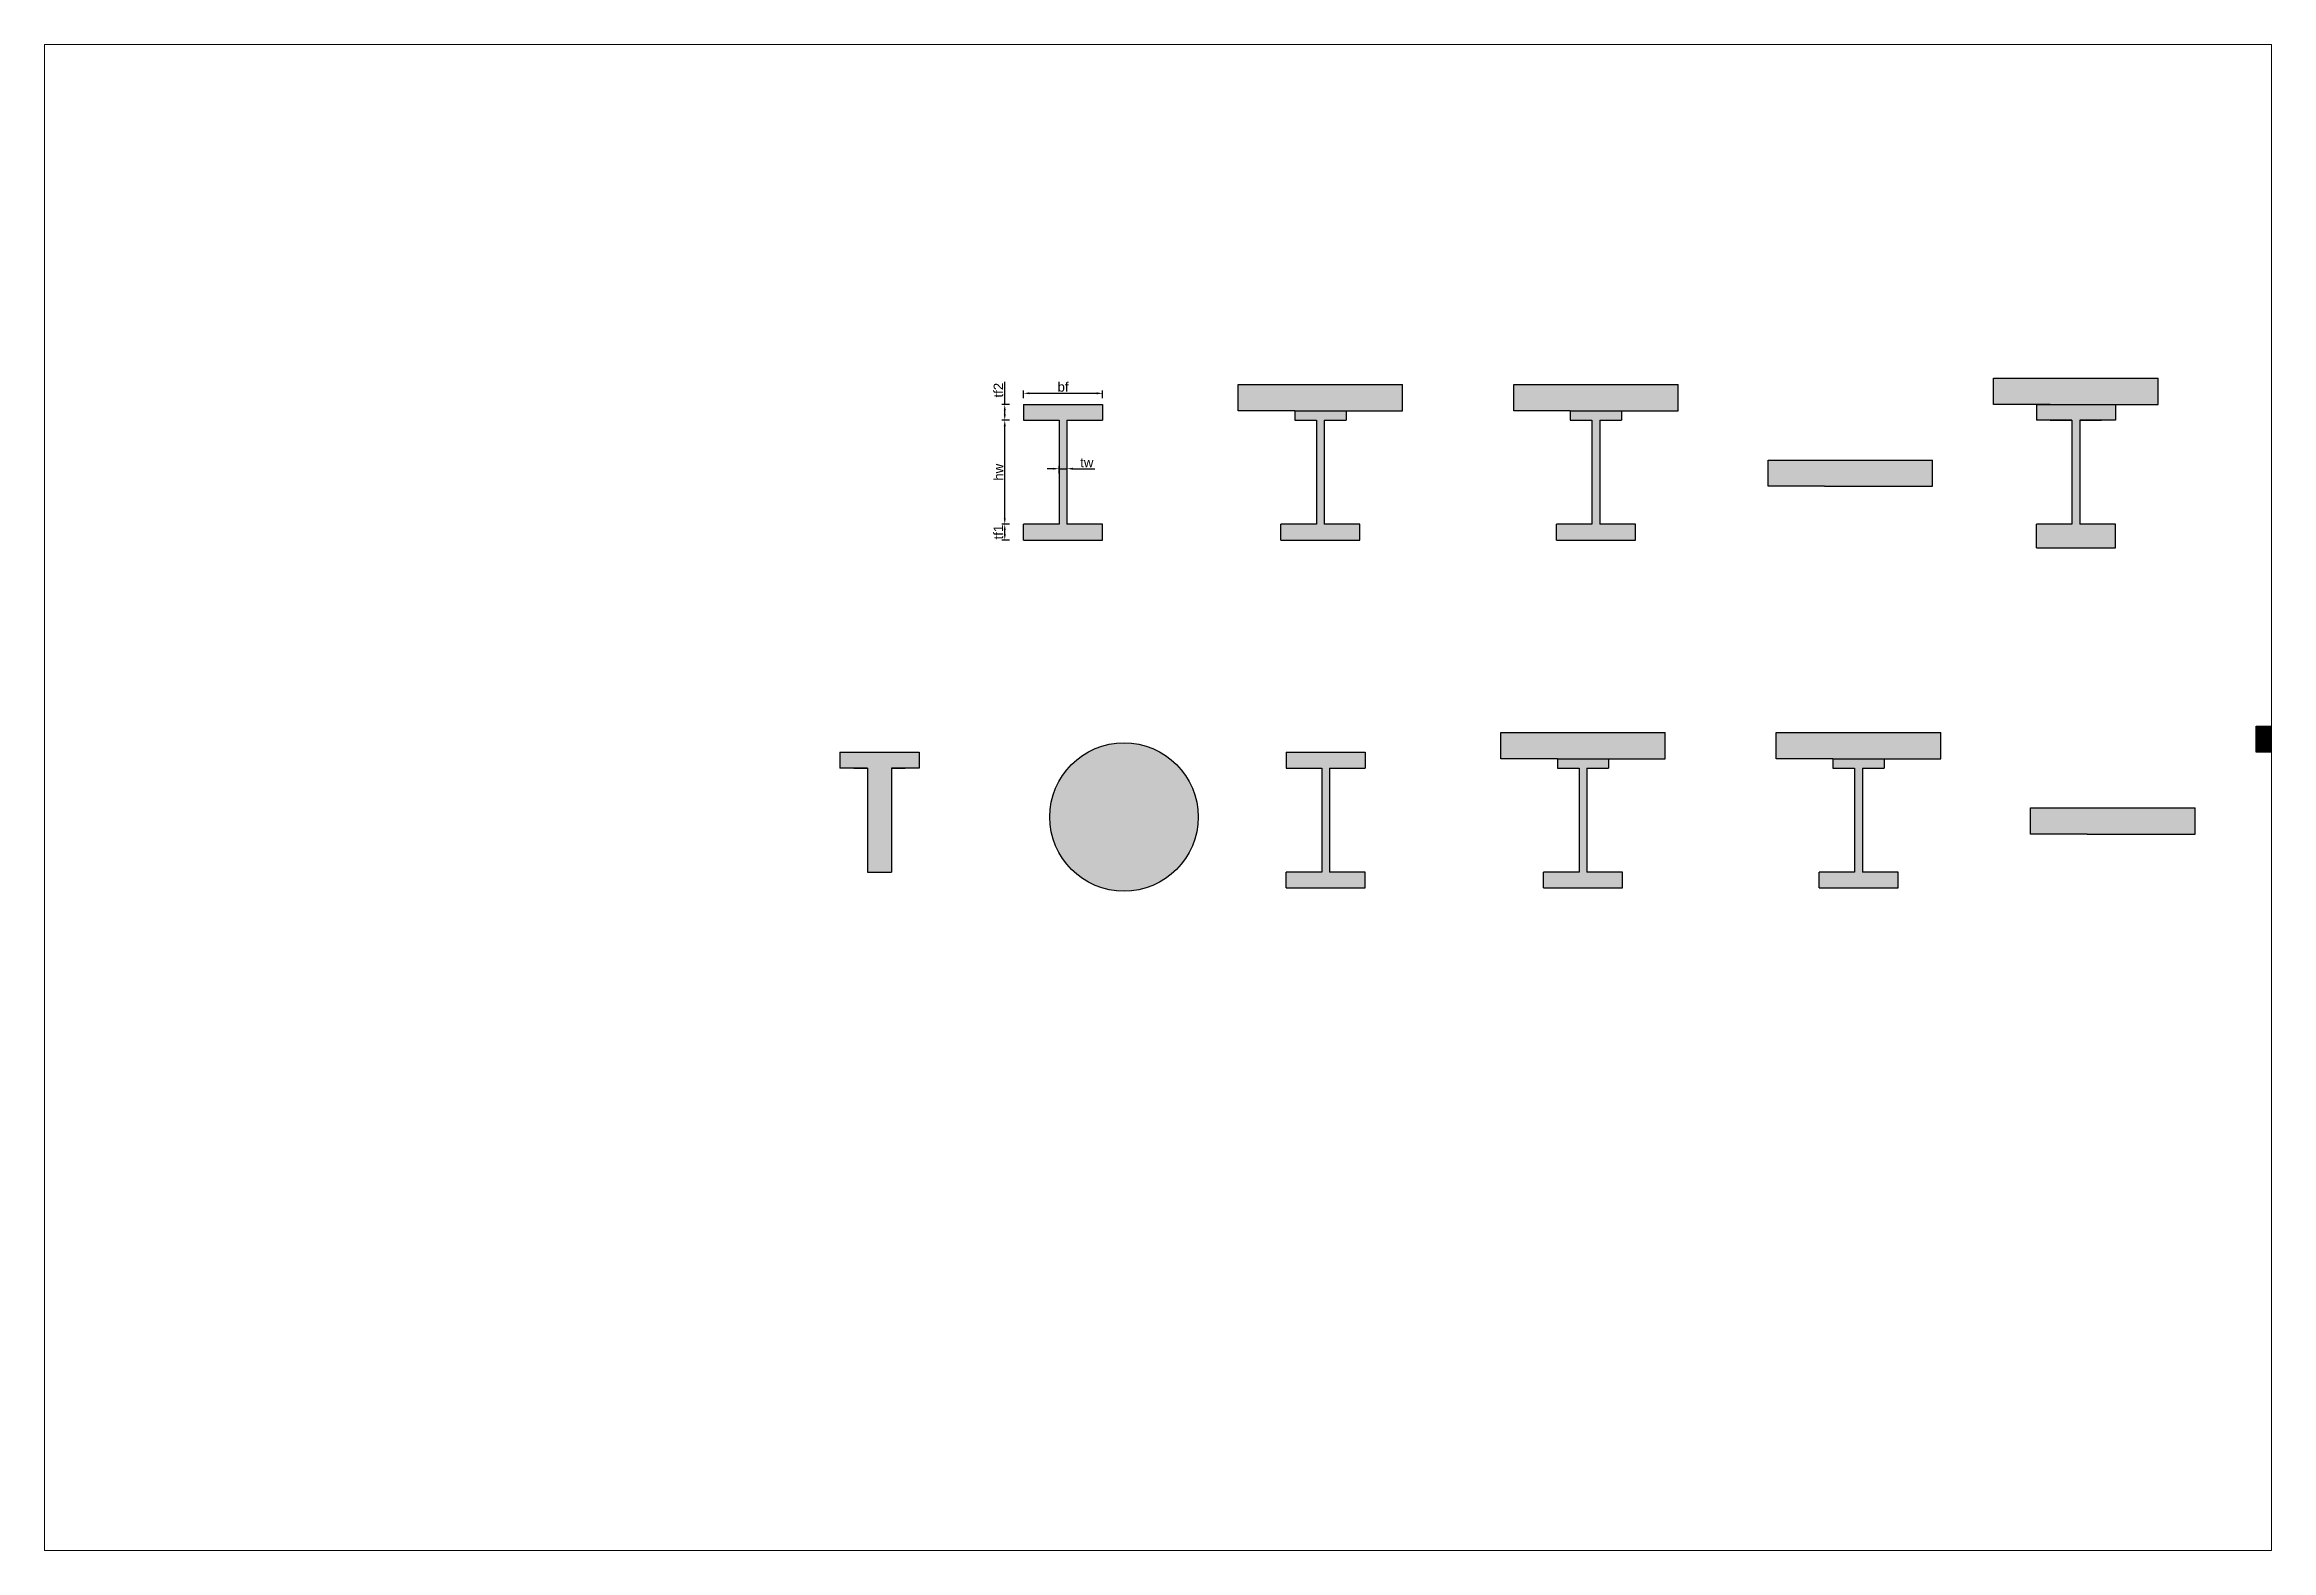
# Paper-space layout 'Layout2' of a CAD drawing. Header units: millimetres. Extents: x 14 to 245, y 20 to 176.
# The model-space entities are those that its viewports show. They can reach past a viewport. Long polylines and large blocks are cut down to what shows.
import ezdxf

# ---------------------------------------------------------------- set-up
doc = ezdxf.new("R2010")
doc.units = ezdxf.units.MM
doc.styles.get("Standard").update_dxf_attribs({"font": 'arial.ttf'})
doc.dimstyles.new('ISO-25', dxfattribs={"dimscale": 6, "dimtxt": 4, "dimasz": 2.5, "dimexe": 1.25, "dimexo": 0.625, "dimtad": 1, "dimtxsty": 'Standard', "dimcen": 2.5, "dimadec": 0, "dimazin": 0, "dimtfac": 1, "dimtmove": 0, "dimatfit": 3, "dimfxl": 2, "dimfxlon": 1, "dimarcsym": 0})

# ---------------------------------------------------------------- blocks, each defined once
blk = doc.blocks.new('*D1')
at = {"color": 0, "lineweight": -2, "transparency": 16777216}
for p, q in [((962.6, 920.1), (943.1, 920.1)), ((950.6, 895.1), (950.6, 905.1)), ((962.6, 880.1), (943.1, 880.1))]:
    blk.add_line(p, q, dxfattribs=at)
at = {"color": 0, "transparency": 16777216}
for points in [[(948.1, 905.1), (953.1, 905.1), (950.6, 920.1)], [(948.1, 895.1), (953.1, 895.1), (950.6, 880.1)]]:
    blk.add_solid(points, dxfattribs=at)
at = {"layer": 'Defpoints', "color": 0, "transparency": 16777216}
for p in [(950.6, 920.1), (998.1, 920.1), (998.1, 880.1)]:
    blk.add_point(p, dxfattribs=at)
at = {"color": 0, "transparency": 16777216, "insert": (934.6, 900.1), "char_height": 24, "attachment_point": 5, "rotation": 90}
blk.add_mtext('tf1', dxfattribs=at)
blk = doc.blocks.new('*D3')
at = {"color": 0, "lineweight": -2, "transparency": 16777216}
for p, q in [((962.6, 1183.1), (943.1, 1183.1)), ((950.6, 935.1), (950.6, 1168.1)), ((962.6, 920.1), (943.1, 920.1))]:
    blk.add_line(p, q, dxfattribs=at)
at = {"color": 0, "transparency": 16777216}
for points in [[(948.1, 1168.1), (953.1, 1168.1), (950.6, 1183.1)], [(948.1, 935.1), (953.1, 935.1), (950.6, 920.1)]]:
    blk.add_solid(points, dxfattribs=at)
at = {"layer": 'Defpoints', "color": 0, "transparency": 16777216}
for p in [(950.6, 1183.1), (998.1, 1183.1), (998.1, 920.1)]:
    blk.add_point(p, dxfattribs=at)
at = {"color": 0, "transparency": 16777216, "insert": (934.9, 1051.6), "char_height": 24, "attachment_point": 5, "rotation": 90}
blk.add_mtext('hw', dxfattribs=at)
blk = doc.blocks.new('*D4')
at = {"color": 0, "lineweight": -2, "transparency": 16777216}
for p, q in [((950.6, 1223.1), (950.6, 1280.5)), ((962.6, 1223.1), (943.1, 1223.1)), ((950.6, 1198.1), (950.6, 1208.1)), ((962.6, 1183.1), (943.1, 1183.1))]:
    blk.add_line(p, q, dxfattribs=at)
at = {"color": 0, "transparency": 16777216}
for points in [[(948.1, 1208.1), (953.1, 1208.1), (950.6, 1223.1)], [(948.1, 1198.1), (953.1, 1198.1), (950.6, 1183.1)]]:
    blk.add_solid(points, dxfattribs=at)
at = {"layer": 'Defpoints', "color": 0, "transparency": 16777216}
for p in [(950.6, 1223.1), (998.1, 1223.1), (998.1, 1183.1)]:
    blk.add_point(p, dxfattribs=at)
at = {"color": 0, "transparency": 16777216, "insert": (934.6, 1259.3), "char_height": 24, "attachment_point": 5, "rotation": 90}
blk.add_mtext('tf2', dxfattribs=at)
blk = doc.blocks.new('*D5')
at = {"color": 0, "lineweight": -2, "transparency": 16777216}
for p, q in [((998.1, 1239.3), (998.1, 1258.8)), ((1013.1, 1251.3), (1183.1, 1251.3)), ((1198.1, 1239.3), (1198.1, 1258.8))]:
    blk.add_line(p, q, dxfattribs=at)
at = {"color": 0, "transparency": 16777216}
for points in [[(1013.1, 1253.8), (1013.1, 1248.8), (998.1, 1251.3)], [(1183.1, 1253.8), (1183.1, 1248.8), (1198.1, 1251.3)]]:
    blk.add_solid(points, dxfattribs=at)
at = {"layer": 'Defpoints', "color": 0, "transparency": 16777216}
for p in [(1198.1, 1251.3), (998.1, 1223.1), (1198.1, 1223.1)]:
    blk.add_point(p, dxfattribs=at)
at = {"color": 0, "transparency": 16777216, "insert": (1098.1, 1267.4), "char_height": 24, "attachment_point": 5}
blk.add_mtext('bf', dxfattribs=at)
blk = doc.blocks.new('*D6')
at = {"color": 0, "lineweight": -2, "transparency": 16777216}
for p, q in [((1073.1, 1060.5), (1058.1, 1060.5)), ((1088.1, 1048.5), (1088.1, 1068)), ((1088.1, 1060.5), (1108.1, 1060.5)), ((1108.1, 1048.5), (1108.1, 1068)), ((1123.1, 1060.5), (1178.2, 1060.5))]:
    blk.add_line(p, q, dxfattribs=at)
at = {"color": 0, "transparency": 16777216}
for points in [[(1073.1, 1063), (1073.1, 1058), (1088.1, 1060.5)], [(1123.1, 1063), (1123.1, 1058), (1108.1, 1060.5)]]:
    blk.add_solid(points, dxfattribs=at)
at = {"layer": 'Defpoints', "color": 0, "transparency": 16777216}
for p in [(1108.1, 1060.5), (1088.1, 920.1), (1108.1, 920.1)]:
    blk.add_point(p, dxfattribs=at)
at = {"color": 0, "transparency": 16777216, "insert": (1158.2, 1076.3), "char_height": 24, "attachment_point": 5}
blk.add_mtext('tw', dxfattribs=at)

msp = doc.modelspace()

# ---------------------------------------------------------------- hatches: boundary and pattern name
h = msp.add_hatch(color=256)
h.dxf.hatch_style = 1
h.set_gradient(color1=(48, 48, 48), color2=(120, 120, 120), rotation=90, tint=1)
h.paths.add_polyline_path([(1814.068, 1206.72), (1957.313, 1206.72), (1957.313, 1273.265), (1541.008, 1273.265), (1541.008, 1206.72), (1684.253, 1206.72)])
h = msp.add_hatch(color=256)
h.dxf.hatch_style = 1
h.set_gradient(color1=(48, 48, 48), color2=(120, 120, 120), rotation=90, tint=1)
h.paths.add_polyline_path([(2238.358, 1273.265), (2238.358, 1206.72), (2381.603, 1206.72), (2511.418, 1206.72), (2654.663, 1206.72), (2654.663, 1273.265)])
h = msp.add_hatch(color=256)
h.dxf.hatch_style = 1
h.set_gradient(color1=(48, 48, 48), color2=(120, 120, 120), rotation=90, tint=1)
h.paths.add_polyline_path([(3452.709, 1289.646), (3452.709, 1223.102), (3595.954, 1223.102), (3725.769, 1223.102), (3869.015, 1223.102), (3869.015, 1289.646)])
h = msp.add_hatch(color=256)
h.dxf.hatch_style = 1
h.set_gradient(color1=(252, 49, 49), color2=(136, 0, 32), rotation=270, tint=1)
h.paths.add_polyline_path([(998.069, 1223.102), (998.069, 1183.102), (1088.069, 1183.102), (1088.069, 920.137), (998.069, 920.137), (998.069, 880.137), (1198.069, 880.137), (1198.069, 920.137), (1108.069, 920.137), (1108.069, 1183.102), (1198.069, 1183.102), (1198.069, 1223.102)])
h = msp.add_hatch(color=256)
h.dxf.hatch_style = 1
h.set_gradient(color1=(252, 49, 49), color2=(136, 0, 32), rotation=270, tint=1)
h.paths.add_polyline_path([(1759.16, 1183.102), (1814.068, 1183.102), (1814.068, 1206.72), (1684.253, 1206.72), (1684.253, 1183.102), (1739.16, 1183.102), (1739.16, 920.137), (1649.16, 920.137), (1649.16, 880.137), (1849.16, 880.137), (1849.16, 920.137), (1759.16, 920.137)])
h = msp.add_hatch(color=256)
h.dxf.hatch_style = 1
h.set_gradient(color1=(252, 49, 49), color2=(136, 0, 32), rotation=270, tint=1)
h.paths.add_polyline_path([(2456.51, 1183.102), (2511.418, 1183.102), (2511.418, 1206.72), (2381.603, 1206.72), (2381.603, 1183.102), (2436.51, 1183.102), (2436.51, 920.137), (2346.51, 920.137), (2346.51, 880.137), (2546.51, 880.137), (2546.51, 920.137), (2456.51, 920.137)])
h = msp.add_hatch(color=256)
h.dxf.hatch_style = 1
h.set_gradient(color1=(48, 48, 48), color2=(120, 120, 120), rotation=90, tint=1)
h.paths.add_polyline_path([(3560.862, 1223.102), (3560.862, 1183.102), (3650.862, 1183.102), (3650.862, 920.137), (3560.862, 920.137), (3560.862, 860.137), (3760.862, 860.137), (3760.862, 920.137), (3670.862, 920.137), (3670.862, 1183.102), (3760.862, 1183.102), (3760.862, 1223.102)])
h = msp.add_hatch(color=256)
h.dxf.hatch_style = 1
h.set_gradient(color1=(48, 48, 48), color2=(120, 120, 120), rotation=90, tint=1)
h.paths.add_polyline_path([(2881.855, 1082.518), (2881.855, 1015.974), (3025.101, 1015.974), (3154.915, 1015.974), (3298.161, 1015.974), (3298.161, 1082.518)])
h = msp.add_hatch(color=256)
h.dxf.hatch_style = 1
h.set_gradient(color1=(48, 48, 48), color2=(120, 120, 120), rotation=90, tint=1)
h.paths.add_polyline_path([(4117.267, 409.509), (4117.267, 342.965), (4260.512, 342.965), (4390.327, 342.965), (4533.572, 342.965), (4533.572, 409.509)])
h = msp.add_hatch(color=256)
h.dxf.hatch_style = 1
h.set_gradient(color1=(6, 26, 0), color2=(4, 90, 2), rotation=90, tint=1)
h.paths.add_polyline_path([(663.626, 302.965), (733.626, 302.965), (733.626, 342.965), (533.626, 342.965), (533.626, 302.965), (603.626, 302.965), (603.626, 40), (663.626, 40)])
h = msp.add_hatch(color=256)
h.dxf.hatch_style = 1
h.set_gradient(color1=(6, 26, 0), color2=(4, 90, 2), rotation=90, tint=1)
h.paths.add_polyline_path([(1440.249, 179.169, 1), (1064.568, 179.169, 1)])
h = msp.add_hatch(color=256)
h.dxf.hatch_style = 1
h.set_gradient(color1=(252, 49, 49), color2=(136, 0, 32), rotation=270, tint=1)
h.paths.add_polyline_path([(1662.627, 342.965), (1662.627, 302.965), (1752.627, 302.965), (1752.627, 40), (1662.627, 40), (1662.627, 0), (1862.627, 0), (1862.627, 40), (1772.627, 40), (1772.627, 302.965), (1862.627, 302.965), (1862.627, 342.965)])
h = msp.add_hatch(color=256)
h.dxf.hatch_style = 1
h.set_gradient(color1=(48, 48, 48), color2=(120, 120, 120), rotation=90, tint=1)
h.paths.add_polyline_path([(2478.625, 326.584), (2621.871, 326.584), (2621.871, 393.128), (2205.565, 393.128), (2205.565, 326.584), (2348.811, 326.584)])
h = msp.add_hatch(color=256)
h.dxf.hatch_style = 1
h.set_gradient(color1=(48, 48, 48), color2=(120, 120, 120), rotation=90, tint=1)
h.paths.add_polyline_path([(2902.916, 393.128), (2902.916, 326.584), (3046.161, 326.584), (3175.976, 326.584), (3319.221, 326.584), (3319.221, 393.128)])
h = msp.add_hatch(color=256)
h.dxf.hatch_style = 1
h.set_gradient(color1=(252, 49, 49), color2=(136, 0, 32), rotation=270, tint=1)
h.paths.add_polyline_path([(2423.718, 302.965), (2478.625, 302.965), (2478.625, 326.584), (2348.811, 326.584), (2348.811, 302.965), (2403.718, 302.965), (2403.718, 40), (2313.718, 40), (2313.718, 0), (2513.718, 0), (2513.718, 40), (2423.718, 40)])
h = msp.add_hatch(color=256)
h.dxf.hatch_style = 1
h.set_gradient(color1=(252, 49, 49), color2=(136, 0, 32), rotation=270, tint=1)
h.paths.add_polyline_path([(3121.068, 302.965), (3175.976, 302.965), (3175.976, 326.584), (3046.161, 326.584), (3046.161, 302.965), (3101.068, 302.965), (3101.068, 40), (3011.068, 40), (3011.068, 0), (3211.068, 0), (3211.068, 40), (3121.068, 40)])
h = msp.add_hatch(color=256)
h.dxf.hatch_style = 1
h.set_gradient(color1=(48, 48, 48), color2=(120, 120, 120), rotation=90, tint=1)
h.paths.add_polyline_path([(3546.413, 202.381), (3546.413, 135.837), (3689.659, 135.837), (3819.473, 135.837), (3962.719, 135.837), (3962.719, 202.381)])

# ---------------------------------------------------------------- linework, layer by layer
at = {"layer": 'Defpoints'}
for p, q in [((1541.008, 1206.72), (1541.008, 1273.265)), ((1541.008, 1273.265), (1957.313, 1273.265)), ((1957.313, 1206.72), (1957.313, 1273.265)), ((2238.358, 1206.72), (2238.358, 1273.265)), ((2238.358, 1273.265), (2654.663, 1273.265)), ((2654.663, 1206.72), (2654.663, 1273.265)), ((3452.709, 1223.102), (3452.709, 1289.646)), ((3452.709, 1289.646), (3869.015, 1289.646)), ((3869.015, 1223.102), (3869.015, 1289.646)), ((998.069, 1223.102), (1198.069, 1223.102)), ((998.069, 1223.102), (998.069, 1183.102)), ((1198.069, 1223.102), (1198.069, 1183.102)), ((1684.253, 1206.72), (1541.008, 1206.72)), ((1684.253, 1206.72), (1814.068, 1206.72)), ((1684.253, 1206.72), (1684.253, 1183.102)), ((1814.068, 1206.72), (1814.068, 1183.102)), ((1814.068, 1206.72), (1957.313, 1206.72)), ((2381.603, 1206.72), (2238.358, 1206.72)), ((2381.603, 1206.72), (2511.418, 1206.72)), ((2381.603, 1206.72), (2381.603, 1183.102)), ((2511.418, 1206.72), (2511.418, 1183.102)), ((2511.418, 1206.72), (2654.663, 1206.72)), ((3595.954, 1223.102), (3452.709, 1223.102)), ((3560.862, 1223.102), (3760.862, 1223.102)), ((3560.862, 1223.102), (3560.862, 1183.102)), ((3725.769, 1223.102), (3869.015, 1223.102)), ((3760.862, 1223.102), (3760.862, 1183.102)), ((998.069, 1183.102), (1088.069, 1183.102)), ((1088.069, 1183.102), (1088.069, 920.137)), ((1108.069, 1183.102), (1108.069, 920.137)), ((1108.069, 1183.102), (1198.069, 1183.102)), ((1684.253, 1183.102), (1739.16, 1183.102)), ((1739.16, 1183.102), (1739.16, 920.137)), ((1759.16, 1183.102), (1759.16, 920.137)), ((1759.16, 1183.102), (1814.068, 1183.102)), ((2381.603, 1183.102), (2436.51, 1183.102)), ((2436.51, 1183.102), (2436.51, 920.137)), ((2456.51, 1183.102), (2456.51, 920.137)), ((2456.51, 1183.102), (2511.418, 1183.102)), ((3650.862, 1183.102), (3560.862, 1183.102)), ((3595.954, 1183.102), (3650.862, 1183.102)), ((3650.862, 1183.102), (3650.862, 920.137)), ((3670.862, 1183.102), (3670.862, 920.137)), ((3670.862, 1183.102), (3725.769, 1183.102)), ((3760.862, 1183.102), (3670.862, 1183.102)), ((2881.855, 1015.974), (2881.855, 1082.518)), ((2881.855, 1082.518), (3298.161, 1082.518)), ((3298.161, 1015.974), (3298.161, 1082.518)), ((3025.101, 1015.974), (2881.855, 1015.974)), ((3025.101, 1015.974), (3154.915, 1015.974)), ((3154.915, 1015.974), (3298.161, 1015.974)), ((998.069, 880.137), (998.069, 920.137)), ((1088.069, 920.137), (998.069, 920.137)), ((1198.069, 920.137), (1108.069, 920.137)), ((1198.069, 880.137), (1198.069, 920.137)), ((1649.16, 880.137), (1649.16, 920.137)), ((1739.16, 920.137), (1649.16, 920.137)), ((1849.16, 920.137), (1759.16, 920.137)), ((1849.16, 880.137), (1849.16, 920.137)), ((2346.51, 880.137), (2346.51, 920.137)), ((2436.51, 920.137), (2346.51, 920.137)), ((2546.51, 920.137), (2456.51, 920.137)), ((2546.51, 880.137), (2546.51, 920.137)), ((3560.862, 860.137), (3560.862, 920.137)), ((3650.862, 920.137), (3560.862, 920.137)), ((3760.862, 920.137), (3670.862, 920.137)), ((3760.862, 860.137), (3760.862, 920.137)), ((998.069, 880.137), (1198.069, 880.137)), ((1649.16, 880.137), (1849.16, 880.137)), ((2346.51, 880.137), (2546.51, 880.137)), ((3560.862, 860.137), (3760.862, 860.137)), ((4117.267, 342.965), (4117.267, 409.509)), ((4117.267, 409.509), (4533.572, 409.509)), ((533.626, 342.965), (733.626, 342.965)), ((533.626, 342.965), (533.626, 302.965)), ((733.626, 342.965), (733.626, 302.965)), ((1662.627, 342.965), (1862.627, 342.965)), ((1662.627, 342.965), (1662.627, 302.965)), ((1862.627, 342.965), (1862.627, 302.965)), ((2205.565, 326.584), (2205.565, 393.128)), ((2205.565, 393.128), (2621.871, 393.128)), ((2621.871, 326.584), (2621.871, 393.128)), ((2902.916, 326.584), (2902.916, 393.128)), ((2902.916, 393.128), (3319.221, 393.128)), ((3319.221, 326.584), (3319.221, 393.128)), ((4260.512, 342.965), (4117.267, 342.965)), ((603.626, 302.965), (533.626, 302.965)), ((568.719, 302.965), (603.626, 302.965)), ((603.626, 302.965), (603.626, 40)), ((663.626, 302.965), (663.626, 40)), ((663.626, 302.965), (698.533, 302.965)), ((733.626, 302.965), (663.626, 302.965)), ((1662.627, 302.965), (1752.627, 302.965)), ((1752.627, 302.965), (1752.627, 40)), ((1772.627, 302.965), (1772.627, 40)), ((1772.627, 302.965), (1862.627, 302.965)), ((2348.811, 326.584), (2205.565, 326.584)), ((2348.811, 326.584), (2478.625, 326.584)), ((2348.811, 326.584), (2348.811, 302.965)), ((2348.811, 302.965), (2403.718, 302.965)), ((2403.718, 302.965), (2403.718, 40)), ((2423.718, 302.965), (2423.718, 40)), ((2423.718, 302.965), (2478.625, 302.965)), ((2478.625, 326.584), (2478.625, 302.965)), ((2478.625, 326.584), (2621.871, 326.584)), ((3046.161, 326.584), (2902.916, 326.584)), ((3046.161, 326.584), (3175.976, 326.584)), ((3046.161, 326.584), (3046.161, 302.965)), ((3046.161, 302.965), (3101.068, 302.965)), ((3101.068, 302.965), (3101.068, 40)), ((3121.068, 302.965), (3121.068, 40)), ((3121.068, 302.965), (3175.976, 302.965)), ((3175.976, 326.584), (3175.976, 302.965)), ((3175.976, 326.584), (3319.221, 326.584)), ((3546.413, 135.837), (3546.413, 202.381)), ((3546.413, 202.381), (3962.719, 202.381)), ((3962.719, 135.837), (3962.719, 202.381)), ((3689.659, 135.837), (3546.413, 135.837)), ((3689.659, 135.837), (3819.473, 135.837)), ((3819.473, 135.837), (3962.719, 135.837)), ((603.626, 40), (663.626, 40)), ((1662.627, 0), (1662.627, 40)), ((1752.627, 40), (1662.627, 40)), ((1662.627, 0), (1862.627, 0)), ((1862.627, 40), (1772.627, 40)), ((1862.627, 0), (1862.627, 40)), ((2313.718, 0), (2313.718, 40)), ((2403.718, 40), (2313.718, 40)), ((2313.718, 0), (2513.718, 0)), ((2513.718, 40), (2423.718, 40)), ((2513.718, 0), (2513.718, 40)), ((3011.068, 0), (3011.068, 40)), ((3101.068, 40), (3011.068, 40)), ((3011.068, 0), (3211.068, 0)), ((3211.068, 40), (3121.068, 40)), ((3211.068, 0), (3211.068, 40))]:
    msp.add_line(p, q, dxfattribs=at)
msp.add_circle((1252.408, 179.169), 187.841, dxfattribs=at)

# ---------------------------------------------------------------- dimensions: what is measured, and where the dimension line sits
for base, p1, p2, text, picture, middle in [((950.638, 1223.102), (998.069, 1183.102), (998.069, 1223.102), 'tf2', '*D4', (934.569, 1259.311)), ((950.638, 1183.102), (998.069, 920.137), (998.069, 1183.102), 'hw', '*D3', (934.888, 1051.619)), ((950.638, 920.137), (998.069, 880.137), (998.069, 920.137), 'tf1', '*D1', (934.569, 900.137))]:
    dim = msp.add_linear_dim(base=base, p1=p1, p2=p2, angle=90, text=text, dimstyle='ISO-25')
    dim.commit()
    dim.dimension.update_dxf_attribs({"geometry": picture, "text_midpoint": middle})
for base, p1, p2, text, picture, middle in [((1198.069, 1251.297), (998.069, 1223.102), (1198.069, 1223.102), 'bf', '*D5', (1098.069, 1267.448)), ((1108.069, 1060.457), (1088.069, 920.137), (1108.069, 920.137), 'tw', '*D6', (1158.158, 1076.322))]:
    dim = msp.add_linear_dim(base=base, p1=p1, p2=p2, text=text, dimstyle='ISO-25')
    dim.commit()
    dim.dimension.update_dxf_attribs({"geometry": picture, "text_midpoint": middle})

psp = doc.layouts.new('Layout2')

# ---------------------------------------------------------------- viewports
at = {"layer": '0'}
psp.add_viewport(center=(129.2, 97.5), size=(230.69, 156), view_center_point=(1338.317, 228.593), view_height=3810.53866, dxfattribs=at)

doc.saveas('drawing.dxf')
